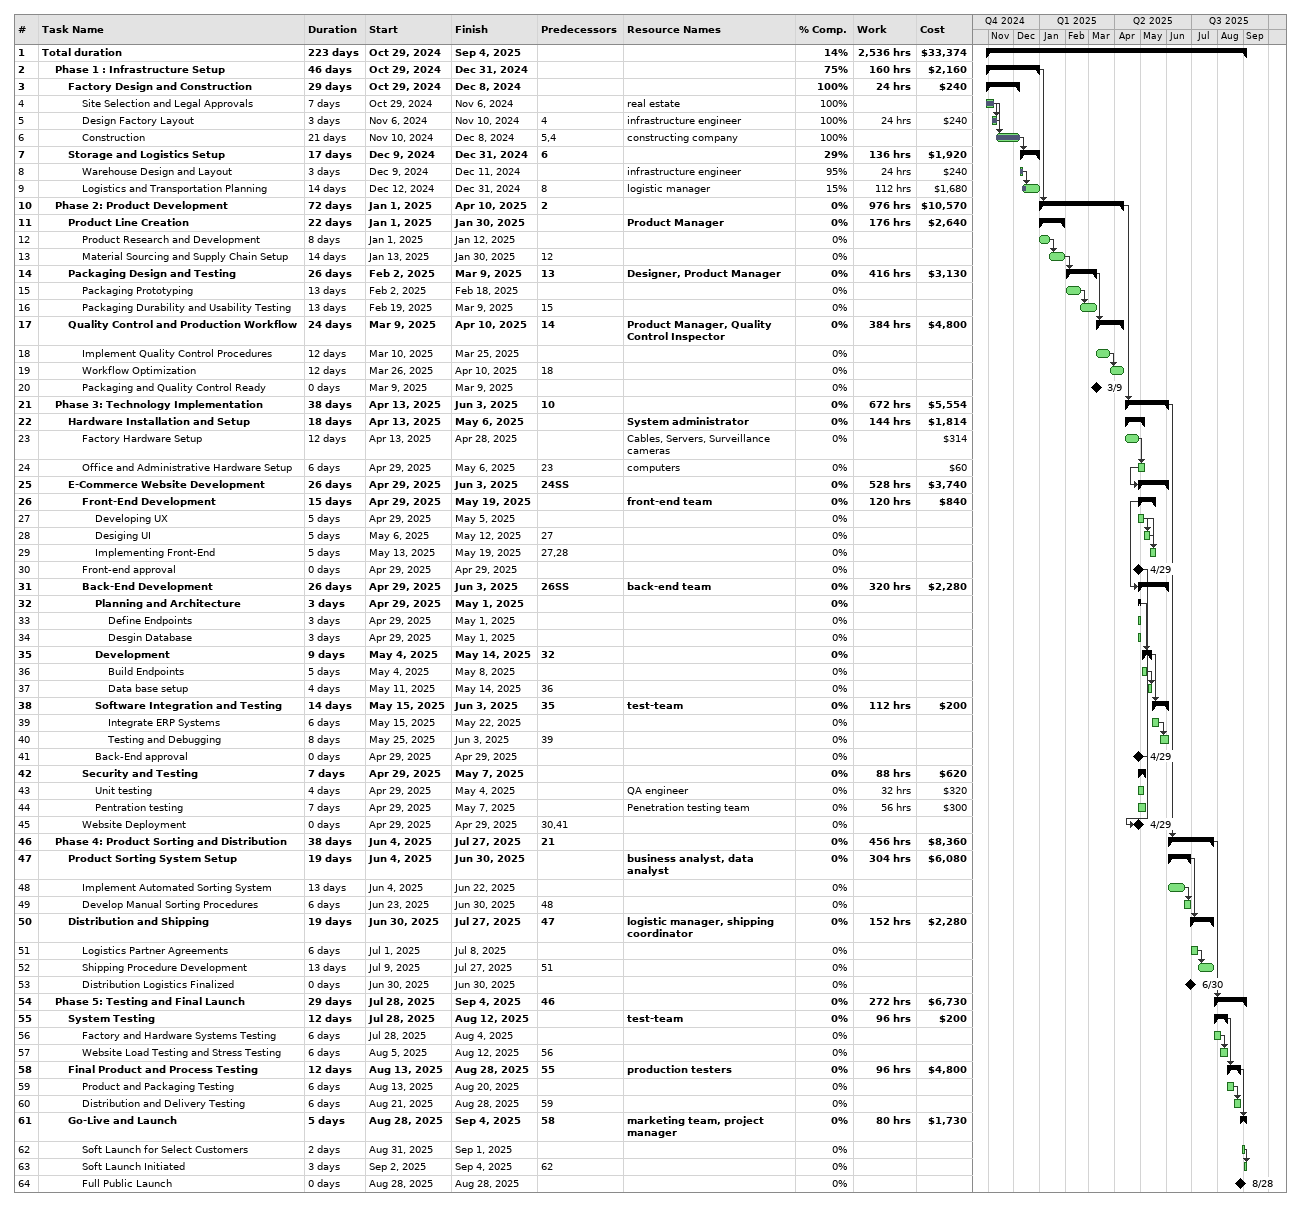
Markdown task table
| ID | Level | Task | Duration | Start | Finish | Predecessors | Resources | % complete | Work (h) | Cost ($) |
|---|---|---|---|---|---|---|---|---|---|---|
| 1 | 1 | **Total duration** | 223d | 2024-10-29 | 2025-09-04 |  |  | 14 | 2536 | 33374 |
| 2 | 2 | **Phase 1 : Infrastructure Setup** | 46d | 2024-10-29 | 2024-12-31 |  |  | 75 | 160 | 2160 |
| 3 | 3 | **Factory Design and Construction** | 29d | 2024-10-29 | 2024-12-08 |  |  | 100 | 24 | 240 |
| 4 | 4 | Site Selection and Legal Approvals | 7d | 2024-10-29 | 2024-11-06 |  | real estate | 100 |  |  |
| 5 | 4 | Design Factory Layout | 3d | 2024-11-06 | 2024-11-10 | 4 | infrastructure engineer | 100 | 24 | 240 |
| 6 | 4 | Construction | 21d | 2024-11-10 | 2024-12-08 | 5, 4 | constructing company | 100 |  |  |
| 7 | 3 | **Storage and Logistics Setup** | 17d | 2024-12-09 | 2024-12-31 | 6 |  | 29 | 136 | 1920 |
| 8 | 4 | Warehouse Design and Layout | 3d | 2024-12-09 | 2024-12-11 |  | infrastructure engineer | 95 | 24 | 240 |
| 9 | 4 | Logistics and Transportation Planning | 14d | 2024-12-12 | 2024-12-31 | 8 | logistic manager | 15 | 112 | 1680 |
| 10 | 2 | **Phase 2: Product Development** | 72d | 2025-01-01 | 2025-04-10 | 2 |  | 0 | 976 | 10570 |
| 11 | 3 | **Product Line Creation** | 22d | 2025-01-01 | 2025-01-30 |  | Product Manager | 0 | 176 | 2640 |
| 12 | 4 | Product Research and Development | 8d | 2025-01-01 | 2025-01-12 |  |  | 0 |  |  |
| 13 | 4 | Material Sourcing and Supply Chain Setup | 14d | 2025-01-13 | 2025-01-30 | 12 |  | 0 |  |  |
| 14 | 3 | **Packaging Design and Testing** | 26d | 2025-02-02 | 2025-03-09 | 13 | Designer, Product Manager | 0 | 416 | 3130 |
| 15 | 4 | Packaging Prototyping | 13d | 2025-02-02 | 2025-02-18 |  |  | 0 |  |  |
| 16 | 4 | Packaging Durability and Usability Testing | 13d | 2025-02-19 | 2025-03-09 | 15 |  | 0 |  |  |
| 17 | 3 | **Quality Control and Production Workflow** | 24d | 2025-03-09 | 2025-04-10 | 14 | Product Manager, Quality Control Inspector | 0 | 384 | 4800 |
| 18 | 4 | Implement Quality Control Procedures | 12d | 2025-03-10 | 2025-03-25 |  |  | 0 |  |  |
| 19 | 4 | Workflow Optimization | 12d | 2025-03-26 | 2025-04-10 | 18 |  | 0 |  |  |
| 20 | 4 | Packaging and Quality Control Ready | 0d | 2025-03-09 | 2025-03-09 |  |  | 0 |  |  |
| 21 | 2 | **Phase 3: Technology Implementation** | 38d | 2025-04-13 | 2025-06-03 | 10 |  | 0 | 672 | 5554 |
| 22 | 3 | **Hardware Installation and Setup** | 18d | 2025-04-13 | 2025-05-06 |  | System administrator | 0 | 144 | 1814 |
| 23 | 4 | Factory Hardware Setup | 12d | 2025-04-13 | 2025-04-28 |  | Cables, Servers, Surveillance cameras | 0 |  | 314 |
| 24 | 4 | Office and Administrative Hardware Setup | 6d | 2025-04-29 | 2025-05-06 | 23 | computers | 0 |  | 60 |
| 25 | 3 | **E-Commerce Website Development** | 26d | 2025-04-29 | 2025-06-03 | 24SS |  | 0 | 528 | 3740 |
| 26 | 4 | **Front-End Development** | 15d | 2025-04-29 | 2025-05-19 |  | front-end team | 0 | 120 | 840 |
| 27 | 5 | Developing UX | 5d | 2025-04-29 | 2025-05-05 |  |  | 0 |  |  |
| 28 | 5 | Desiging UI | 5d | 2025-05-06 | 2025-05-12 | 27 |  | 0 |  |  |
| 29 | 5 | Implementing Front-End | 5d | 2025-05-13 | 2025-05-19 | 27, 28 |  | 0 |  |  |
| 30 | 4 | Front-end approval | 0d | 2025-04-29 | 2025-04-29 |  |  | 0 |  |  |
| 31 | 4 | **Back-End Development** | 26d | 2025-04-29 | 2025-06-03 | 26SS | back-end team | 0 | 320 | 2280 |
| 32 | 5 | **Planning and Architecture** | 3d | 2025-04-29 | 2025-05-01 |  |  | 0 |  |  |
| 33 | 6 | Define Endpoints | 3d | 2025-04-29 | 2025-05-01 |  |  | 0 |  |  |
| 34 | 6 | Desgin Database | 3d | 2025-04-29 | 2025-05-01 |  |  | 0 |  |  |
| 35 | 5 | **Development** | 9d | 2025-05-04 | 2025-05-14 | 32 |  | 0 |  |  |
| 36 | 6 | Build Endpoints | 5d | 2025-05-04 | 2025-05-08 |  |  | 0 |  |  |
| 37 | 6 | Data base setup | 4d | 2025-05-11 | 2025-05-14 | 36 |  | 0 |  |  |
| 38 | 5 | **Software Integration and Testing** | 14d | 2025-05-15 | 2025-06-03 | 35 | test-team | 0 | 112 | 200 |
| 39 | 6 | Integrate ERP Systems | 6d | 2025-05-15 | 2025-05-22 |  |  | 0 |  |  |
| 40 | 6 | Testing and Debugging | 8d | 2025-05-25 | 2025-06-03 | 39 |  | 0 |  |  |
| 41 | 5 | Back-End approval | 0d | 2025-04-29 | 2025-04-29 |  |  | 0 |  |  |
| 42 | 4 | **Security and Testing** | 7d | 2025-04-29 | 2025-05-07 |  |  | 0 | 88 | 620 |
| 43 | 5 | Unit testing | 4d | 2025-04-29 | 2025-05-04 |  | QA engineer | 0 | 32 | 320 |
| 44 | 5 | Pentration testing | 7d | 2025-04-29 | 2025-05-07 |  | Penetration testing team | 0 | 56 | 300 |
| 45 | 4 | Website Deployment | 0d | 2025-04-29 | 2025-04-29 | 30, 41 |  | 0 |  |  |
| 46 | 2 | **Phase 4: Product Sorting and Distribution** | 38d | 2025-06-04 | 2025-07-27 | 21 |  | 0 | 456 | 8360 |
| 47 | 3 | **Product Sorting System Setup** | 19d | 2025-06-04 | 2025-06-30 |  | business analyst, data analyst | 0 | 304 | 6080 |
| 48 | 4 | Implement Automated Sorting System | 13d | 2025-06-04 | 2025-06-22 |  |  | 0 |  |  |
| 49 | 4 | Develop Manual Sorting Procedures | 6d | 2025-06-23 | 2025-06-30 | 48 |  | 0 |  |  |
| 50 | 3 | **Distribution and Shipping** | 19d | 2025-06-30 | 2025-07-27 | 47 | logistic manager, shipping coordinator | 0 | 152 | 2280 |
| 51 | 4 | Logistics Partner Agreements | 6d | 2025-07-01 | 2025-07-08 |  |  | 0 |  |  |
| 52 | 4 | Shipping Procedure Development | 13d | 2025-07-09 | 2025-07-27 | 51 |  | 0 |  |  |
| 53 | 4 | Distribution Logistics Finalized | 0d | 2025-06-30 | 2025-06-30 |  |  | 0 |  |  |
| 54 | 2 | **Phase 5: Testing and Final Launch** | 29d | 2025-07-28 | 2025-09-04 | 46 |  | 0 | 272 | 6730 |
| 55 | 3 | **System Testing** | 12d | 2025-07-28 | 2025-08-12 |  | test-team | 0 | 96 | 200 |
| 56 | 4 | Factory and Hardware Systems Testing | 6d | 2025-07-28 | 2025-08-04 |  |  | 0 |  |  |
| 57 | 4 | Website Load Testing and Stress Testing | 6d | 2025-08-05 | 2025-08-12 | 56 |  | 0 |  |  |
| 58 | 3 | **Final Product and Process Testing** | 12d | 2025-08-13 | 2025-08-28 | 55 | production testers | 0 | 96 | 4800 |
| 59 | 4 | Product and Packaging Testing | 6d | 2025-08-13 | 2025-08-20 |  |  | 0 |  |  |
| 60 | 4 | Distribution and Delivery Testing | 6d | 2025-08-21 | 2025-08-28 | 59 |  | 0 |  |  |
| 61 | 3 | **Go-Live and Launch** | 5d | 2025-08-28 | 2025-09-04 | 58 | marketing team, project manager | 0 | 80 | 1730 |
| 62 | 4 | Soft Launch for Select Customers | 2d | 2025-08-31 | 2025-09-01 |  |  | 0 |  |  |
| 63 | 4 | Soft Launch Initiated | 3d | 2025-09-02 | 2025-09-04 | 62 |  | 0 |  |  |
| 64 | 4 | Full Public Launch | 0d | 2025-08-28 | 2025-08-28 |  |  | 0 |  |  |
